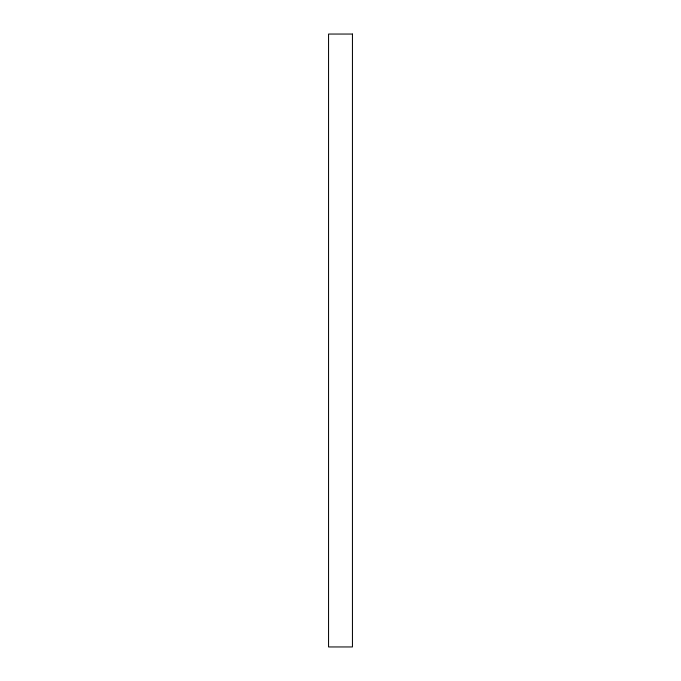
<?xml version="1.0" encoding="UTF-8"?>
<svg xmlns="http://www.w3.org/2000/svg" width="681" height="681" viewBox="0 0 681 681"><rect width="100%" height="100%" fill="white"/><g stroke="black" fill="none" stroke-linecap="round" stroke-linejoin="round"><path stroke-width="1.02" d="M352.443 34.05L328.557 34.05L328.557 646.95L352.443 646.95L352.443 34.05"/></g></svg>
